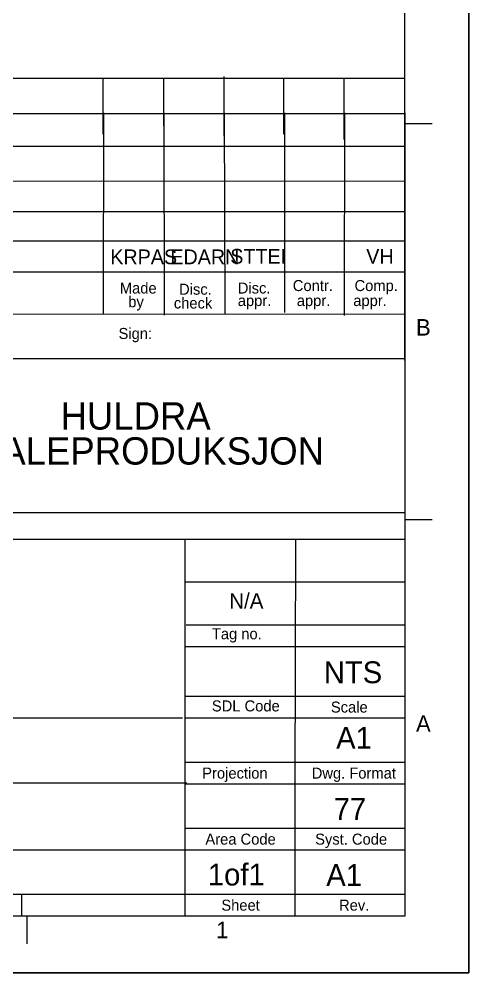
# Model space of a CAD drawing. Extents: x 0 to 841, y 0 to 594.
# Drawn here: x 758.6 to 841, y 0 to 174.5 of the extents above; entities that cross this region are included whole.
import ezdxf

# ---------------------------------------------------------------- set-up
doc = ezdxf.new("R2010")
doc.units = 0
for name, color, linetype in [('01-LIN-025-A', 7, 'Continuous'), ('02-LIN-025-B', 7, 'Continuous'), ('09-LIN-050-B', 7, 'Continuous'), ('12-LIN-100-A', 7, 'Continuous')]:
    doc.layers.add(name, color=color, linetype=linetype)

msp = doc.modelspace()

# ---------------------------------------------------------------- linework, layer by layer
at = {"layer": '01-LIN-025-A'}
for p, q in [((829.26, 112.01), (829.26, 582.23)), ((774.02, 153.46), (774.02, 163.78)), ((785.12, 154.96), (785.12, 163.78)), ((796.22, 153.15), (796.22, 164.02)), ((807.09, 153.46), (807.09, 163.78)), ((818.19, 152.44), (818.19, 163.78)), ((648.74, 157.24), (829.06, 157.24)), ((774.13, 157.37), (774.07, 120.49)), ((785.16, 157.37), (785.24, 120.31)), ((796.19, 157.37), (796.29, 120.46)), ((807.21, 157.37), (807.22, 120.79)), ((818.24, 157.37), (818.15, 120.29)), ((829.26, 157.37), (829.26, 83.35)), ((834.27, 155.36), (829.26, 155.36)), ((648.83, 151.27), (829.27, 151.27)), ((648.83, 144.95), (829.27, 144.85)), ((648.83, 139.29), (829.27, 139.29)), ((648.82, 133.92), (829.27, 133.92)), ((648.82, 128.26), (829.27, 128.26)), ((648.72, 112.42), (829.28, 112.42)), ((834.27, 82.92), (829.26, 82.92)), ((789.25, 63.66), (829.29, 63.66)), ((789.17, 50.65), (829.27, 50.65)), ((789.17, 38.57), (829.29, 38.57)), ((789.17, 26.49), (829.29, 26.49)), ((648.82, 14.41), (829.29, 14.41)), ((759.1, 14.41), (759.1, 10.38)), ((759.1, 14.41), (759.1, 10.38)), ((760.1, 10.38), (760.1, 5.35))]:
    msp.add_line(p, q, dxfattribs=at)
for points in [[(648.78, 84), (648.84, 163.67), (829.26, 163.67)], [(829.26, 120.49), (648.81, 120.47)], [(829.29, 79.27), (648.87, 79.27)], [(789.08, 22.48), (789.07, 79.26)], [(809.22, 34.54), (809.29, 79.25)], [(829.29, 71.46), (789.11, 71.46)], [(829.29, 59.65), (788.99, 59.63)], [(788.56, 46.63), (648.82, 46.63)], [(829.29, 46.63), (789.17, 46.63)], [(789.34, 34.7), (649, 34.7)], [(809.22, 34.54), (789.17, 34.54)], [(809.22, 22.46), (809.22, 34.54)], [(829.29, 34.54), (809.22, 34.54)], [(829.27, 22.46), (648.97, 22.46)], [(789.08, 10.39), (789.08, 22.47)], [(809.22, 10.38), (809.22, 22.46)]]:
    msp.add_lwpolyline(points, dxfattribs=at)
msp.add_lwpolyline([(648.81, 84.23), (829.27, 84.23), (829.27, 10.41), (648.81, 10.41)], close=True, dxfattribs=at)
at = {"layer": '09-LIN-050-B'}
msp.add_lwpolyline([(0, 0), (841, 0), (841, 594), (0, 594)], close=True, dxfattribs=at)
at = {"layer": '12-LIN-100-A'}
msp.add_lwpolyline([(0, 594), (841, 594), (841, 0), (0, 0)], close=True, dxfattribs=at)

# ---------------------------------------------------------------- texts
at = {"layer": '01-LIN-025-A'}
for s, height, p in [('Made', 2.013, (777.1, 124.29)), ('Disc.', 2.013, (787.94, 124.07)), ('Disc.', 2.013, (798.69, 124.29)), ('Contr.', 2.013, (808.76, 124.74)), ('Comp.', 2.013, (820.06, 124.74)), ('by', 2.013, (778.64, 121.78)), ('check', 2.013, (786.98, 121.55)), ('appr.', 2.013, (798.69, 122)), ('appr.', 2.013, (809.49, 122)), ('appr.', 2.013, (819.83, 122)), ('B', 3.02, (831.31, 116.6)), ('Sign:', 2.013, (776.86, 115.98)), ('N/A', 2.813, (797.11, 66.66)), ('Tag no.', 2.013, (793.94, 61.04)), ('SDL Code', 2.013, (793.94, 47.84)), ('Scale', 2.013, (815.73, 47.63)), ('A', 3.02, (831.31, 44.11)), ('Projection', 2.013, (792.18, 35.55)), ('Dwg. Format', 2.0135, (812.22, 35.55)), ('Area Code', 2.013, (792.76, 23.47)), ('Syst. Code', 2.013, (812.85, 23.47)), ('A1', 4, (814.88, 15.91)), ('Sheet', 2.013, (795.68, 11.39)), ('Rev.', 2.013, (817.23, 11.39)), ('1', 3.02, (794.71, 6.35))]:
    msp.add_text(s, height=height, dxfattribs=at).set_placement(p)
at = {"layer": '02-LIN-025-B'}
for s, height, p in [('KRPAS', 2.7, (775.34, 129.65)), ('EDARN ', 2.7, (786.34, 129.65)), ('STTEI', 2.7, (797.31, 129.75)), ('VH', 2.7, (822.2, 129.75)), ('HULDRA ', 5, (766.24, 99.4)), ('HALEPRODUKSJON', 5, (750.57, 93)), ('NTS', 4, (814.43, 53)), ('A1', 4, (816.69, 41)), ('77', 4, (816.24, 28)), ('1of1', 4, (793.21, 16))]:
    msp.add_text(s, height=height, dxfattribs=at).set_placement(p)

doc.saveas('drawing.dxf')
